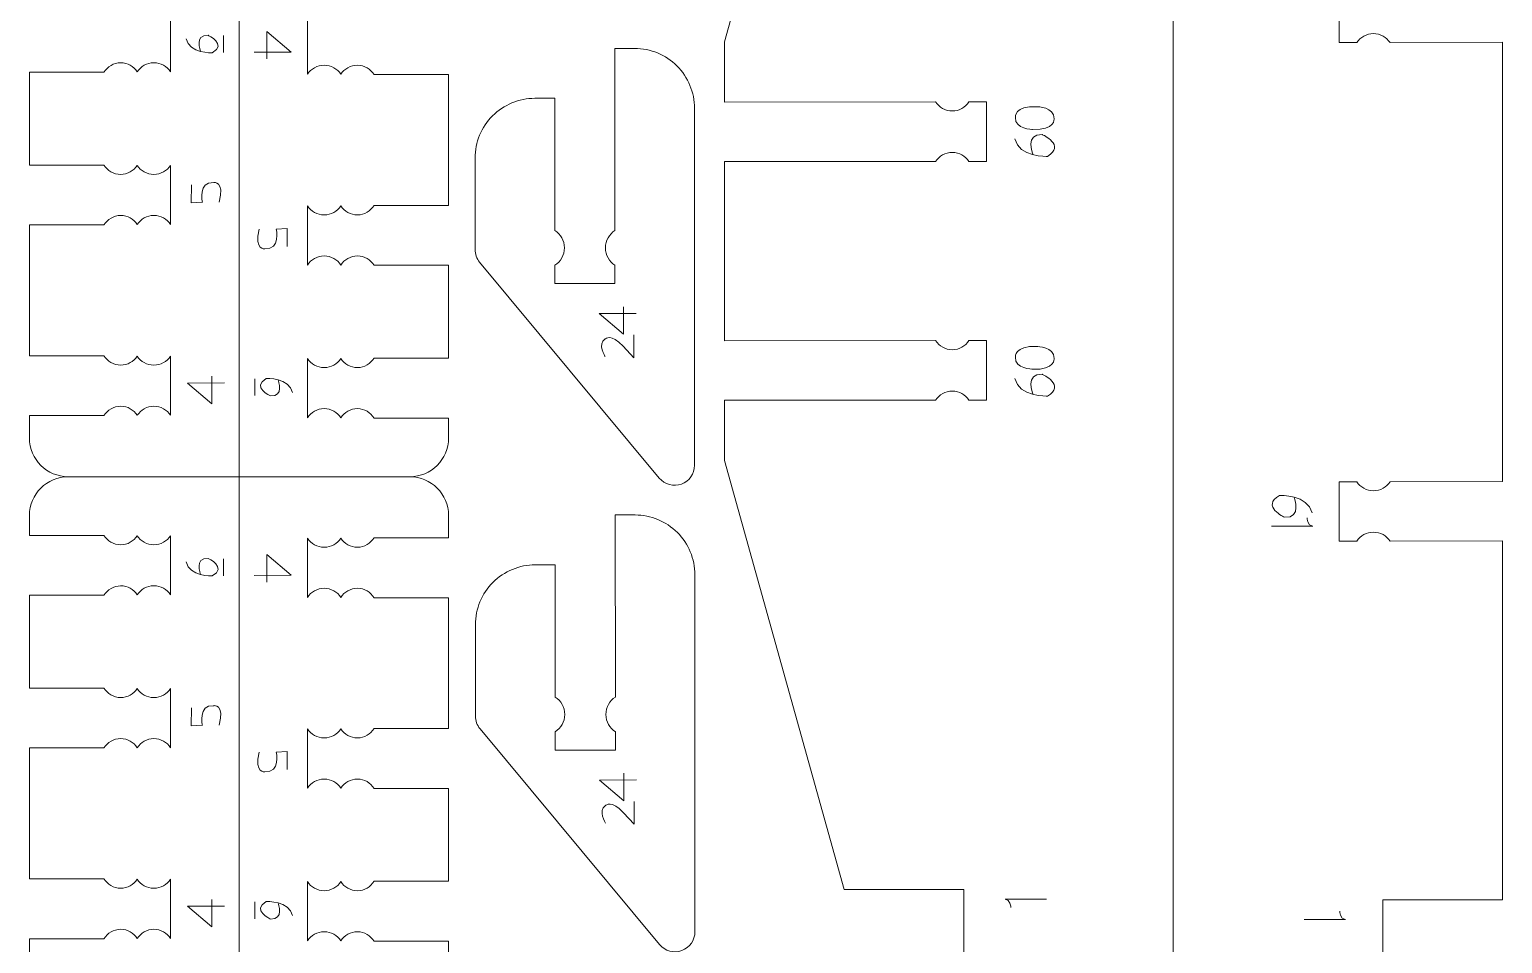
# Model space of a CAD drawing. Header units: centimetres. Extents: x -25 to 25, y -32.5 to 32.5.
# Drawn here: x -14.08 to -6.62, y -9.28 to -4.65 of the extents above; entities that cross this region are included whole.
import ezdxf

# ---------------------------------------------------------------- set-up
doc = ezdxf.new("R2010")
doc.units = ezdxf.units.CM
doc.header["$MEASUREMENT"] = 0
doc.layers.add('Capa 1', color=7, linetype='Continuous')

msp = doc.modelspace()

# ---------------------------------------------------------------- linework, layer by layer
at = {"layer": 'Capa 1', "color": 250, "lineweight": 9}
for points, knots in [([(-9.02436, -1.58977), (-9.02436, -1.58977), (-9.34867, -1.59117), (-9.34867, -1.59117), (-9.34867, -1.59117), (-9.34867, -1.59117), (-9.34867, -1.28812), (-9.34867, -1.28812), (-9.34867, -1.28812), (-9.34867, -1.28812), (-8.46907, -1.28812), (-8.46907, -1.28812), (-8.46907, -1.28812), (-8.31454, -1.28812), (-8.28802, -1.44744), (-8.28802, -1.44744), (-8.28802, -1.44744), (-8.28802, -1.44744), (-8.28802, -10.15085), (-8.28802, -10.15085), (-8.28802, -10.15085), (-8.28802, -10.15085), (-8.27926, -10.25722), (-8.43379, -10.25722), (-8.43379, -10.25722), (-8.43379, -10.25722), (-9.34867, -10.25722), (-9.34867, -10.25722), (-9.34867, -10.25722), (-9.34867, -10.25722), (-9.34867, -9.95417), (-9.34867, -9.95417), (-9.34867, -9.95417), (-9.34867, -9.95417), (-9.03007, -9.95234), (-9.03007, -9.95234)], [0, 0, 0, 0, 0.1, 0.1, 0.1, 0.1, 0.2, 0.2, 0.2, 0.2, 0.3, 0.3, 0.3, 0.3, 0.4, 0.4, 0.4, 0.4, 0.5, 0.5, 0.5, 0.5, 0.6, 0.6, 0.6, 0.6, 0.7, 0.7, 0.7, 0.7, 0.8, 0.8, 0.8, 0.8, 1, 1, 1, 1]), ([(-9.95467, -2.54071), (-9.95467, -2.54071), (-10.56065, -4.71218), (-10.56065, -4.71218), (-10.56065, -4.71218), (-10.56065, -4.71218), (-10.56065, -5.01816), (-10.56065, -5.01816), (-10.56065, -5.01816), (-10.56065, -5.01816), (-9.4912, -5.01634), (-9.4912, -5.01634)], [0, 0, 0, 0, 0.25, 0.25, 0.25, 0.25, 0.5, 0.5, 0.5, 0.5, 1, 1, 1, 1]), ([(-7.3593, -4.41475), (-7.3593, -4.41475), (-7.44772, -4.41464), (-7.44772, -4.41464), (-7.44772, -4.41464), (-7.44772, -4.41464), (-7.44772, -4.71638), (-7.44772, -4.71638), (-7.44772, -4.71638), (-7.44772, -4.71638), (-7.35929, -4.71638), (-7.35929, -4.71638)], [0, 0, 0, 0, 0.25, 0.25, 0.25, 0.25, 0.5, 0.5, 0.5, 0.5, 1, 1, 1, 1]), ([(-7.3593, -4.71638), (-7.34152, -4.68868), (-7.31044, -4.67032), (-7.27508, -4.67032), (-7.27508, -4.67032), (-7.23972, -4.67032), (-7.20864, -4.68868), (-7.19086, -4.71638)], [0, 0, 0, 0, 0.3333333, 0.3333333, 0.3333333, 0.3333333, 1, 1, 1, 1]), ([(-11.11461, -5.6675), (-11.11461, -5.6675), (-11.11597, -4.74564), (-11.11597, -4.74564), (-11.11597, -4.74564), (-11.11597, -4.74564), (-11.01498, -4.74564), (-11.01498, -4.74564), (-11.01498, -4.74564), (-10.93468, -4.74559), (-10.85763, -4.77744), (-10.8008, -4.83419), (-10.8008, -4.83419), (-10.744, -4.89094), (-10.71204, -4.96833), (-10.71199, -5.04863), (-10.71199, -5.04863), (-10.71199, -5.04863), (-10.71199, -6.85663), (-10.71199, -6.85663), (-10.71199, -6.85663), (-10.71178, -6.89909), (-10.7382, -6.93714), (-10.77806, -6.95177), (-10.77806, -6.95177), (-10.81792, -6.9664), (-10.8633, -6.95374), (-10.89064, -6.92123), (-10.89064, -6.92123), (-10.89064, -6.92123), (-11.7996, -5.82858), (-11.7996, -5.82858), (-11.7996, -5.82858), (-11.8147, -5.81043), (-11.82297, -5.78756), (-11.82297, -5.76398), (-11.82297, -5.76398), (-11.82297, -5.76398), (-11.82297, -5.30112), (-11.82297, -5.30112), (-11.82297, -5.30112), (-11.82303, -5.22082), (-11.79117, -5.1438), (-11.73442, -5.08697), (-11.73442, -5.08697), (-11.67768, -5.03014), (-11.60029, -4.99818), (-11.51998, -4.99813), (-11.51998, -4.99813), (-11.51998, -4.99813), (-11.41896, -4.99813), (-11.41896, -4.99813), (-11.41896, -4.99813), (-11.41896, -4.99813), (-11.41896, -5.6675), (-11.41896, -5.6675)], [0, 0, 0, 0, 0.0666667, 0.0666667, 0.0666667, 0.0666667, 0.1333333, 0.1333333, 0.1333333, 0.1333333, 0.2, 0.2, 0.2, 0.2, 0.2666667, 0.2666667, 0.2666667, 0.2666667, 0.3333333, 0.3333333, 0.3333333, 0.3333333, 0.4, 0.4, 0.4, 0.4, 0.4666667, 0.4666667, 0.4666667, 0.4666667, 0.5333333, 0.5333333, 0.5333333, 0.5333333, 0.6, 0.6, 0.6, 0.6, 0.6666667, 0.6666667, 0.6666667, 0.6666667, 0.7333333, 0.7333333, 0.7333333, 0.7333333, 0.8, 0.8, 0.8, 0.8, 0.8666667, 0.8666667, 0.8666667, 0.8666667, 1, 1, 1, 1]), ([(-7.19082, -6.93984), (-7.19082, -6.93984), (-6.62137, -6.93962), (-6.62137, -6.93962), (-6.62137, -6.93962), (-6.62137, -6.93962), (-6.62137, -4.71464), (-6.62137, -4.71464), (-6.62137, -4.71464), (-6.62137, -4.71464), (-7.19086, -4.71638), (-7.19086, -4.71638)], [0, 0, 0, 0, 0.25, 0.25, 0.25, 0.25, 0.5, 0.5, 0.5, 0.5, 1, 1, 1, 1]), ([(-13.53315, -5.33762), (-13.55093, -5.36532), (-13.58201, -5.38368), (-13.61737, -5.38368), (-13.61737, -5.38368), (-13.65273, -5.38368), (-13.68365, -5.36384), (-13.70143, -5.33614), (-13.70143, -5.33614), (-13.70143, -5.33614), (-14.07872, -5.33614), (-14.07872, -5.33614), (-14.07872, -5.33614), (-14.07872, -5.33614), (-14.07872, -4.86558), (-14.07872, -4.86558), (-14.07872, -4.86558), (-14.07872, -4.86558), (-13.70143, -4.86558), (-13.70143, -4.86558), (-13.70143, -4.86558), (-13.68365, -4.83788), (-13.65257, -4.81801), (-13.61721, -4.81801), (-13.61721, -4.81801), (-13.58185, -4.81801), (-13.55077, -4.83637), (-13.53299, -4.86407)], [0, 0, 0, 0, 0.125, 0.125, 0.125, 0.125, 0.25, 0.25, 0.25, 0.25, 0.375, 0.375, 0.375, 0.375, 0.5, 0.5, 0.5, 0.5, 0.625, 0.625, 0.625, 0.625, 0.75, 0.75, 0.75, 0.75, 1, 1, 1, 1]), ([(-13.53299, -4.86407), (-13.51521, -4.83637), (-13.48413, -4.81801), (-13.44877, -4.81801), (-13.44877, -4.81801), (-13.41341, -4.81801), (-13.38233, -4.83637), (-13.36455, -4.86407)], [0, 0, 0, 0, 0.3333333, 0.3333333, 0.3333333, 0.3333333, 1, 1, 1, 1]), ([(-12.50241, -4.8765), (-12.52019, -4.8488), (-12.55127, -4.83044), (-12.58663, -4.83044), (-12.58663, -4.83044), (-12.62199, -4.83044), (-12.65307, -4.8488), (-12.67085, -4.8765)], [0, 0, 0, 0, 0.3333333, 0.3333333, 0.3333333, 0.3333333, 1, 1, 1, 1]), ([(-12.50241, -4.8765), (-12.48463, -4.8488), (-12.45355, -4.83044), (-12.41819, -4.83044), (-12.41819, -4.83044), (-12.38283, -4.83044), (-12.35191, -4.85028), (-12.33413, -4.87798), (-12.33413, -4.87798), (-12.33413, -4.87798), (-11.95684, -4.87798), (-11.95684, -4.87798), (-11.95684, -4.87798), (-11.95684, -4.87798), (-11.95684, -5.54091), (-11.95684, -5.54091), (-11.95684, -5.54091), (-11.95684, -5.54091), (-12.33413, -5.54091), (-12.33413, -5.54091), (-12.33413, -5.54091), (-12.35191, -5.56861), (-12.38299, -5.58848), (-12.41835, -5.58848), (-12.41835, -5.58848), (-12.45371, -5.58848), (-12.48479, -5.57012), (-12.50257, -5.54242)], [0, 0, 0, 0, 0.125, 0.125, 0.125, 0.125, 0.25, 0.25, 0.25, 0.25, 0.375, 0.375, 0.375, 0.375, 0.5, 0.5, 0.5, 0.5, 0.625, 0.625, 0.625, 0.625, 0.75, 0.75, 0.75, 0.75, 1, 1, 1, 1]), ([(-9.32276, -5.01634), (-9.34054, -5.04404), (-9.37162, -5.0624), (-9.40698, -5.0624), (-9.40698, -5.0624), (-9.44234, -5.0624), (-9.47342, -5.04404), (-9.4912, -5.01634)], [0, 0, 0, 0, 0.3333333, 0.3333333, 0.3333333, 0.3333333, 1, 1, 1, 1]), ([(-9.32276, -5.31794), (-9.32276, -5.31794), (-9.23434, -5.31805), (-9.23434, -5.31805), (-9.23434, -5.31805), (-9.23434, -5.31805), (-9.23434, -5.01634), (-9.23434, -5.01634), (-9.23434, -5.01634), (-9.23434, -5.01634), (-9.32277, -5.01634), (-9.32277, -5.01634)], [0, 0, 0, 0, 0.25, 0.25, 0.25, 0.25, 0.5, 0.5, 0.5, 0.5, 1, 1, 1, 1]), ([(-9.32276, -5.31794), (-9.34054, -5.29024), (-9.37162, -5.27188), (-9.40698, -5.27188), (-9.40698, -5.27188), (-9.44234, -5.27188), (-9.47342, -5.29024), (-9.4912, -5.31794)], [0, 0, 0, 0, 0.3333333, 0.3333333, 0.3333333, 0.3333333, 1, 1, 1, 1]), ([(-13.53315, -5.33762), (-13.51537, -5.36532), (-13.48429, -5.38368), (-13.44893, -5.38368), (-13.44893, -5.38368), (-13.41357, -5.38368), (-13.38249, -5.36532), (-13.36471, -5.33762)], [0, 0, 0, 0, 0.3333333, 0.3333333, 0.3333333, 0.3333333, 1, 1, 1, 1]), ([(-9.4912, -5.31794), (-9.4912, -5.31794), (-10.56065, -5.31816), (-10.56065, -5.31816), (-10.56065, -5.31816), (-10.56065, -5.31816), (-10.56065, -6.22715), (-10.56065, -6.22715), (-10.56065, -6.22715), (-10.56065, -6.22715), (-9.49116, -6.22541), (-9.49116, -6.22541)], [0, 0, 0, 0, 0.25, 0.25, 0.25, 0.25, 0.5, 0.5, 0.5, 0.5, 1, 1, 1, 1]), ([(-13.53315, -6.30355), (-13.55093, -6.33125), (-13.58201, -6.34961), (-13.61737, -6.34961), (-13.61737, -6.34961), (-13.65273, -6.34961), (-13.68365, -6.32977), (-13.70143, -6.30207), (-13.70143, -6.30207), (-13.70143, -6.30207), (-14.07872, -6.30207), (-14.07872, -6.30207), (-14.07872, -6.30207), (-14.07872, -6.30207), (-14.07872, -5.63914), (-14.07872, -5.63914), (-14.07872, -5.63914), (-14.07872, -5.63914), (-13.70143, -5.63914), (-13.70143, -5.63914), (-13.70143, -5.63914), (-13.68365, -5.61144), (-13.65257, -5.59157), (-13.61721, -5.59157), (-13.61721, -5.59157), (-13.58185, -5.59157), (-13.55077, -5.60993), (-13.53299, -5.63763)], [0, 0, 0, 0, 0.125, 0.125, 0.125, 0.125, 0.25, 0.25, 0.25, 0.25, 0.375, 0.375, 0.375, 0.375, 0.5, 0.5, 0.5, 0.5, 0.625, 0.625, 0.625, 0.625, 0.75, 0.75, 0.75, 0.75, 1, 1, 1, 1]), ([(-13.53299, -5.63763), (-13.51521, -5.60993), (-13.48413, -5.59157), (-13.44877, -5.59157), (-13.44877, -5.59157), (-13.41341, -5.59157), (-13.38233, -5.60993), (-13.36455, -5.63763)], [0, 0, 0, 0, 0.3333333, 0.3333333, 0.3333333, 0.3333333, 1, 1, 1, 1]), ([(-12.50257, -5.54242), (-12.52035, -5.57012), (-12.55143, -5.58848), (-12.58679, -5.58848), (-12.58679, -5.58848), (-12.62215, -5.58848), (-12.65323, -5.57012), (-12.67101, -5.54242)], [0, 0, 0, 0, 0.3333333, 0.3333333, 0.3333333, 0.3333333, 1, 1, 1, 1]), ([(-11.41896, -5.84376), (-11.38997, -5.82515), (-11.37076, -5.79263), (-11.37076, -5.75563), (-11.37076, -5.75563), (-11.37076, -5.71863), (-11.38997, -5.68611), (-11.41896, -5.66751)], [0, 0, 0, 0, 0.3333333, 0.3333333, 0.3333333, 0.3333333, 1, 1, 1, 1]), ([(-11.1146, -5.84376), (-11.14359, -5.82515), (-11.1628, -5.79263), (-11.1628, -5.75563), (-11.1628, -5.75563), (-11.1628, -5.71863), (-11.14359, -5.68611), (-11.1146, -5.66751)], [0, 0, 0, 0, 0.3333333, 0.3333333, 0.3333333, 0.3333333, 1, 1, 1, 1]), ([(-12.50241, -5.84243), (-12.52019, -5.81473), (-12.55127, -5.79637), (-12.58663, -5.79637), (-12.58663, -5.79637), (-12.62199, -5.79637), (-12.65307, -5.81473), (-12.67085, -5.84243)], [0, 0, 0, 0, 0.3333333, 0.3333333, 0.3333333, 0.3333333, 1, 1, 1, 1]), ([(-12.50241, -5.84243), (-12.48463, -5.81473), (-12.45355, -5.79637), (-12.41819, -5.79637), (-12.41819, -5.79637), (-12.38283, -5.79637), (-12.35191, -5.81621), (-12.33413, -5.84391), (-12.33413, -5.84391), (-12.33413, -5.84391), (-11.95684, -5.84391), (-11.95684, -5.84391), (-11.95684, -5.84391), (-11.95684, -5.84391), (-11.95684, -6.31447), (-11.95684, -6.31447), (-11.95684, -6.31447), (-11.95684, -6.31447), (-12.33413, -6.31447), (-12.33413, -6.31447), (-12.33413, -6.31447), (-12.35191, -6.34217), (-12.38299, -6.36204), (-12.41835, -6.36204), (-12.41835, -6.36204), (-12.45371, -6.36204), (-12.48479, -6.34368), (-12.50257, -6.31598)], [0, 0, 0, 0, 0.125, 0.125, 0.125, 0.125, 0.25, 0.25, 0.25, 0.25, 0.375, 0.375, 0.375, 0.375, 0.5, 0.5, 0.5, 0.5, 0.625, 0.625, 0.625, 0.625, 0.75, 0.75, 0.75, 0.75, 1, 1, 1, 1]), ([(-11.1146, -5.84377), (-11.1146, -5.84377), (-11.11449, -5.93629), (-11.11449, -5.93629), (-11.11449, -5.93629), (-11.11449, -5.93629), (-11.41896, -5.93629), (-11.41896, -5.93629), (-11.41896, -5.93629), (-11.41896, -5.93629), (-11.41896, -5.84375), (-11.41896, -5.84375)], [0, 0, 0, 0, 0.25, 0.25, 0.25, 0.25, 0.5, 0.5, 0.5, 0.5, 1, 1, 1, 1]), ([(-9.32272, -6.22541), (-9.3405, -6.25311), (-9.37158, -6.27147), (-9.40694, -6.27147), (-9.40694, -6.27147), (-9.4423, -6.27147), (-9.47338, -6.25311), (-9.49116, -6.22541)], [0, 0, 0, 0, 0.3333333, 0.3333333, 0.3333333, 0.3333333, 1, 1, 1, 1]), ([(-9.32272, -6.52704), (-9.32272, -6.52704), (-9.2343, -6.52715), (-9.2343, -6.52715), (-9.2343, -6.52715), (-9.2343, -6.52715), (-9.2343, -6.22541), (-9.2343, -6.22541), (-9.2343, -6.22541), (-9.2343, -6.22541), (-9.32273, -6.22541), (-9.32273, -6.22541)], [0, 0, 0, 0, 0.25, 0.25, 0.25, 0.25, 0.5, 0.5, 0.5, 0.5, 1, 1, 1, 1]), ([(-13.53315, -6.30355), (-13.51537, -6.33125), (-13.48429, -6.34961), (-13.44893, -6.34961), (-13.44893, -6.34961), (-13.41357, -6.34961), (-13.38249, -6.33125), (-13.36471, -6.30355)], [0, 0, 0, 0, 0.3333333, 0.3333333, 0.3333333, 0.3333333, 1, 1, 1, 1]), ([(-12.50257, -6.31598), (-12.52035, -6.34368), (-12.55143, -6.36204), (-12.58679, -6.36204), (-12.58679, -6.36204), (-12.62215, -6.36204), (-12.65323, -6.34368), (-12.67101, -6.31598)], [0, 0, 0, 0, 0.3333333, 0.3333333, 0.3333333, 0.3333333, 1, 1, 1, 1]), ([(-9.32272, -6.52704), (-9.3405, -6.49934), (-9.37158, -6.48098), (-9.40694, -6.48098), (-9.40694, -6.48098), (-9.4423, -6.48098), (-9.47338, -6.49934), (-9.49116, -6.52704)], [0, 0, 0, 0, 0.3333333, 0.3333333, 0.3333333, 0.3333333, 1, 1, 1, 1]), ([(-13.88272, -6.91458), (-13.99052, -6.91458), (-14.07872, -6.82638), (-14.07872, -6.71858), (-14.07872, -6.71858), (-14.07872, -6.71858), (-14.07872, -6.60507), (-14.07872, -6.60507), (-14.07872, -6.60507), (-14.07872, -6.60507), (-13.70143, -6.60507), (-13.70143, -6.60507), (-13.70143, -6.60507), (-13.68365, -6.57737), (-13.65257, -6.5575), (-13.61721, -6.5575), (-13.61721, -6.5575), (-13.58185, -6.5575), (-13.55077, -6.57586), (-13.53299, -6.60356)], [0, 0, 0, 0, 0.1666667, 0.1666667, 0.1666667, 0.1666667, 0.3333333, 0.3333333, 0.3333333, 0.3333333, 0.5, 0.5, 0.5, 0.5, 0.6666667, 0.6666667, 0.6666667, 0.6666667, 1, 1, 1, 1]), ([(-13.53299, -6.60356), (-13.51521, -6.57586), (-13.48413, -6.5575), (-13.44877, -6.5575), (-13.44877, -6.5575), (-13.41341, -6.5575), (-13.38233, -6.57586), (-13.36455, -6.60356)], [0, 0, 0, 0, 0.3333333, 0.3333333, 0.3333333, 0.3333333, 1, 1, 1, 1]), ([(-9.49116, -6.52704), (-9.49116, -6.52704), (-10.56065, -6.52715), (-10.56065, -6.52715), (-10.56065, -6.52715), (-10.56065, -6.52715), (-10.56065, -6.83315), (-10.56065, -6.83315), (-10.56065, -6.83315), (-10.56065, -6.83315), (-9.95467, -9.00459), (-9.95467, -9.00459)], [0, 0, 0, 0, 0.25, 0.25, 0.25, 0.25, 0.5, 0.5, 0.5, 0.5, 1, 1, 1, 1]), ([(-12.50241, -6.61599), (-12.52019, -6.58829), (-12.55127, -6.56993), (-12.58663, -6.56993), (-12.58663, -6.56993), (-12.62199, -6.56993), (-12.65307, -6.58829), (-12.67085, -6.61599)], [0, 0, 0, 0, 0.3333333, 0.3333333, 0.3333333, 0.3333333, 1, 1, 1, 1]), ([(-12.15284, -6.91458), (-12.04504, -6.91458), (-11.95684, -6.82638), (-11.95684, -6.71858), (-11.95684, -6.71858), (-11.95684, -6.71858), (-11.95684, -6.61747), (-11.95684, -6.61747), (-11.95684, -6.61747), (-11.95684, -6.61747), (-12.33413, -6.61747), (-12.33413, -6.61747), (-12.33413, -6.61747), (-12.35191, -6.58977), (-12.38283, -6.56993), (-12.41819, -6.56993), (-12.41819, -6.56993), (-12.45355, -6.56993), (-12.48463, -6.58829), (-12.50241, -6.61599)], [0, 0, 0, 0, 0.1666667, 0.1666667, 0.1666667, 0.1666667, 0.3333333, 0.3333333, 0.3333333, 0.3333333, 0.5, 0.5, 0.5, 0.5, 0.6666667, 0.6666667, 0.6666667, 0.6666667, 1, 1, 1, 1]), ([(-13.88272, -6.9146), (-13.99052, -6.9146), (-14.07872, -7.0028), (-14.07872, -7.1106), (-14.07872, -7.1106), (-14.07872, -7.1106), (-14.07872, -7.21171), (-14.07872, -7.21171), (-14.07872, -7.21171), (-14.07872, -7.21171), (-13.70143, -7.21171), (-13.70143, -7.21171), (-13.70143, -7.21171), (-13.68365, -7.23941), (-13.65273, -7.25925), (-13.61737, -7.25925), (-13.61737, -7.25925), (-13.58201, -7.25925), (-13.55093, -7.24089), (-13.53315, -7.21319)], [0, 0, 0, 0, 0.1666667, 0.1666667, 0.1666667, 0.1666667, 0.3333333, 0.3333333, 0.3333333, 0.3333333, 0.5, 0.5, 0.5, 0.5, 0.6666667, 0.6666667, 0.6666667, 0.6666667, 1, 1, 1, 1]), ([(-12.15284, -6.9146), (-12.04504, -6.9146), (-11.95684, -7.0028), (-11.95684, -7.1106), (-11.95684, -7.1106), (-11.95684, -7.1106), (-11.95684, -7.22411), (-11.95684, -7.22411), (-11.95684, -7.22411), (-11.95684, -7.22411), (-12.33413, -7.22411), (-12.33413, -7.22411), (-12.33413, -7.22411), (-12.35191, -7.25181), (-12.38299, -7.27168), (-12.41835, -7.27168), (-12.41835, -7.27168), (-12.45371, -7.27168), (-12.48479, -7.25332), (-12.50257, -7.22562)], [0, 0, 0, 0, 0.1666667, 0.1666667, 0.1666667, 0.1666667, 0.3333333, 0.3333333, 0.3333333, 0.3333333, 0.5, 0.5, 0.5, 0.5, 0.6666667, 0.6666667, 0.6666667, 0.6666667, 1, 1, 1, 1]), ([(-7.35926, -6.93984), (-7.35926, -6.93984), (-7.44768, -6.93973), (-7.44768, -6.93973), (-7.44768, -6.93973), (-7.44768, -6.93973), (-7.44768, -7.24144), (-7.44768, -7.24144), (-7.44768, -7.24144), (-7.44768, -7.24144), (-7.35925, -7.24144), (-7.35925, -7.24144)], [0, 0, 0, 0, 0.25, 0.25, 0.25, 0.25, 0.5, 0.5, 0.5, 0.5, 1, 1, 1, 1]), ([(-7.35926, -6.93984), (-7.34148, -6.96754), (-7.3104, -6.9859), (-7.27504, -6.9859), (-7.27504, -6.9859), (-7.23968, -6.9859), (-7.2086, -6.96754), (-7.19082, -6.93984)], [0, 0, 0, 0, 0.3333333, 0.3333333, 0.3333333, 0.3333333, 1, 1, 1, 1]), ([(-11.11264, -8.03017), (-11.11264, -8.03017), (-11.114, -7.10831), (-11.114, -7.10831), (-11.114, -7.10831), (-11.114, -7.10831), (-11.01301, -7.10831), (-11.01301, -7.10831), (-11.01301, -7.10831), (-10.93271, -7.10826), (-10.85566, -7.14011), (-10.79883, -7.19686), (-10.79883, -7.19686), (-10.74203, -7.25361), (-10.71007, -7.331), (-10.71002, -7.4113), (-10.71002, -7.4113), (-10.71002, -7.4113), (-10.71002, -9.2193), (-10.71002, -9.2193), (-10.71002, -9.2193), (-10.70981, -9.26176), (-10.73623, -9.29981), (-10.77609, -9.31444), (-10.77609, -9.31444), (-10.81595, -9.32907), (-10.86133, -9.31641), (-10.88867, -9.2839), (-10.88867, -9.2839), (-10.88867, -9.2839), (-11.79763, -8.19125), (-11.79763, -8.19125), (-11.79763, -8.19125), (-11.81273, -8.1731), (-11.821, -8.15023), (-11.821, -8.12665), (-11.821, -8.12665), (-11.821, -8.12665), (-11.821, -7.66379), (-11.821, -7.66379), (-11.821, -7.66379), (-11.82106, -7.58349), (-11.7892, -7.50647), (-11.73245, -7.44964), (-11.73245, -7.44964), (-11.67571, -7.39281), (-11.59832, -7.36085), (-11.51801, -7.3608), (-11.51801, -7.3608), (-11.51801, -7.3608), (-11.41699, -7.3608), (-11.41699, -7.3608), (-11.41699, -7.3608), (-11.41699, -7.3608), (-11.41699, -8.03017), (-11.41699, -8.03017)], [0, 0, 0, 0, 0.0666667, 0.0666667, 0.0666667, 0.0666667, 0.1333333, 0.1333333, 0.1333333, 0.1333333, 0.2, 0.2, 0.2, 0.2, 0.2666667, 0.2666667, 0.2666667, 0.2666667, 0.3333333, 0.3333333, 0.3333333, 0.3333333, 0.4, 0.4, 0.4, 0.4, 0.4666667, 0.4666667, 0.4666667, 0.4666667, 0.5333333, 0.5333333, 0.5333333, 0.5333333, 0.6, 0.6, 0.6, 0.6, 0.6666667, 0.6666667, 0.6666667, 0.6666667, 0.7333333, 0.7333333, 0.7333333, 0.7333333, 0.8, 0.8, 0.8, 0.8, 0.8666667, 0.8666667, 0.8666667, 0.8666667, 1, 1, 1, 1]), ([(-13.53315, -7.21319), (-13.51537, -7.24089), (-13.48429, -7.25925), (-13.44893, -7.25925), (-13.44893, -7.25925), (-13.41357, -7.25925), (-13.38249, -7.24089), (-13.36471, -7.21319)], [0, 0, 0, 0, 0.3333333, 0.3333333, 0.3333333, 0.3333333, 1, 1, 1, 1]), ([(-12.50257, -7.22562), (-12.52035, -7.25332), (-12.55143, -7.27168), (-12.58679, -7.27168), (-12.58679, -7.27168), (-12.62215, -7.27168), (-12.65323, -7.25332), (-12.67101, -7.22562)], [0, 0, 0, 0, 0.3333333, 0.3333333, 0.3333333, 0.3333333, 1, 1, 1, 1]), ([(-7.35926, -7.24144), (-7.34148, -7.21374), (-7.3104, -7.19538), (-7.27504, -7.19538), (-7.27504, -7.19538), (-7.23968, -7.19538), (-7.2086, -7.21374), (-7.19082, -7.24144)], [0, 0, 0, 0, 0.3333333, 0.3333333, 0.3333333, 0.3333333, 1, 1, 1, 1]), ([(-6.62137, -9.05758), (-6.62137, -9.05758), (-6.62137, -7.23962), (-6.62137, -7.23962), (-6.62137, -7.23962), (-6.62137, -7.23962), (-7.19082, -7.24144), (-7.19082, -7.24144)], [0, 0, 0, 0, 0.3333333, 0.3333333, 0.3333333, 0.3333333, 1, 1, 1, 1]), ([(-13.53315, -7.98675), (-13.55093, -8.01445), (-13.58201, -8.03281), (-13.61737, -8.03281), (-13.61737, -8.03281), (-13.65273, -8.03281), (-13.68365, -8.01297), (-13.70143, -7.98527), (-13.70143, -7.98527), (-13.70143, -7.98527), (-14.07872, -7.98527), (-14.07872, -7.98527), (-14.07872, -7.98527), (-14.07872, -7.98527), (-14.07872, -7.51471), (-14.07872, -7.51471), (-14.07872, -7.51471), (-14.07872, -7.51471), (-13.70143, -7.51471), (-13.70143, -7.51471), (-13.70143, -7.51471), (-13.68365, -7.48701), (-13.65257, -7.46714), (-13.61721, -7.46714), (-13.61721, -7.46714), (-13.58185, -7.46714), (-13.55077, -7.4855), (-13.53299, -7.5132)], [0, 0, 0, 0, 0.125, 0.125, 0.125, 0.125, 0.25, 0.25, 0.25, 0.25, 0.375, 0.375, 0.375, 0.375, 0.5, 0.5, 0.5, 0.5, 0.625, 0.625, 0.625, 0.625, 0.75, 0.75, 0.75, 0.75, 1, 1, 1, 1]), ([(-13.53299, -7.5132), (-13.51521, -7.4855), (-13.48413, -7.46714), (-13.44877, -7.46714), (-13.44877, -7.46714), (-13.41341, -7.46714), (-13.38233, -7.4855), (-13.36455, -7.5132)], [0, 0, 0, 0, 0.3333333, 0.3333333, 0.3333333, 0.3333333, 1, 1, 1, 1]), ([(-12.50241, -7.52563), (-12.52019, -7.49793), (-12.55127, -7.47957), (-12.58663, -7.47957), (-12.58663, -7.47957), (-12.62199, -7.47957), (-12.65307, -7.49793), (-12.67085, -7.52563)], [0, 0, 0, 0, 0.3333333, 0.3333333, 0.3333333, 0.3333333, 1, 1, 1, 1]), ([(-12.50241, -7.52563), (-12.48463, -7.49793), (-12.45355, -7.47957), (-12.41819, -7.47957), (-12.41819, -7.47957), (-12.38283, -7.47957), (-12.35191, -7.49941), (-12.33413, -7.52711), (-12.33413, -7.52711), (-12.33413, -7.52711), (-11.95684, -7.52711), (-11.95684, -7.52711), (-11.95684, -7.52711), (-11.95684, -7.52711), (-11.95684, -8.19004), (-11.95684, -8.19004), (-11.95684, -8.19004), (-11.95684, -8.19004), (-12.33413, -8.19004), (-12.33413, -8.19004), (-12.33413, -8.19004), (-12.35191, -8.21774), (-12.38299, -8.23761), (-12.41835, -8.23761), (-12.41835, -8.23761), (-12.45371, -8.23761), (-12.48479, -8.21925), (-12.50257, -8.19155)], [0, 0, 0, 0, 0.125, 0.125, 0.125, 0.125, 0.25, 0.25, 0.25, 0.25, 0.375, 0.375, 0.375, 0.375, 0.5, 0.5, 0.5, 0.5, 0.625, 0.625, 0.625, 0.625, 0.75, 0.75, 0.75, 0.75, 1, 1, 1, 1]), ([(-13.53315, -7.98675), (-13.51537, -8.01445), (-13.48429, -8.03281), (-13.44893, -8.03281), (-13.44893, -8.03281), (-13.41357, -8.03281), (-13.38249, -8.01445), (-13.36471, -7.98675)], [0, 0, 0, 0, 0.3333333, 0.3333333, 0.3333333, 0.3333333, 1, 1, 1, 1]), ([(-11.41699, -8.20643), (-11.388, -8.18782), (-11.36879, -8.1553), (-11.36879, -8.1183), (-11.36879, -8.1183), (-11.36879, -8.0813), (-11.388, -8.04878), (-11.41699, -8.03018)], [0, 0, 0, 0, 0.3333333, 0.3333333, 0.3333333, 0.3333333, 1, 1, 1, 1]), ([(-11.11263, -8.20643), (-11.14162, -8.18782), (-11.16083, -8.1553), (-11.16083, -8.1183), (-11.16083, -8.1183), (-11.16083, -8.0813), (-11.14162, -8.04878), (-11.11263, -8.03018)], [0, 0, 0, 0, 0.3333333, 0.3333333, 0.3333333, 0.3333333, 1, 1, 1, 1]), ([(-12.50257, -8.19155), (-12.52035, -8.21925), (-12.55143, -8.23761), (-12.58679, -8.23761), (-12.58679, -8.23761), (-12.62215, -8.23761), (-12.65323, -8.21925), (-12.67101, -8.19155)], [0, 0, 0, 0, 0.3333333, 0.3333333, 0.3333333, 0.3333333, 1, 1, 1, 1]), ([(-13.53315, -8.95268), (-13.55093, -8.98038), (-13.58201, -8.99874), (-13.61737, -8.99874), (-13.61737, -8.99874), (-13.65273, -8.99874), (-13.68365, -8.9789), (-13.70143, -8.9512), (-13.70143, -8.9512), (-13.70143, -8.9512), (-14.07872, -8.9512), (-14.07872, -8.9512), (-14.07872, -8.9512), (-14.07872, -8.9512), (-14.07872, -8.28827), (-14.07872, -8.28827), (-14.07872, -8.28827), (-14.07872, -8.28827), (-13.70143, -8.28827), (-13.70143, -8.28827), (-13.70143, -8.28827), (-13.68365, -8.26057), (-13.65257, -8.2407), (-13.61721, -8.2407), (-13.61721, -8.2407), (-13.58185, -8.2407), (-13.55077, -8.25906), (-13.53299, -8.28676)], [0, 0, 0, 0, 0.125, 0.125, 0.125, 0.125, 0.25, 0.25, 0.25, 0.25, 0.375, 0.375, 0.375, 0.375, 0.5, 0.5, 0.5, 0.5, 0.625, 0.625, 0.625, 0.625, 0.75, 0.75, 0.75, 0.75, 1, 1, 1, 1]), ([(-13.53299, -8.28676), (-13.51521, -8.25906), (-13.48413, -8.2407), (-13.44877, -8.2407), (-13.44877, -8.2407), (-13.41341, -8.2407), (-13.38233, -8.25906), (-13.36455, -8.28676)], [0, 0, 0, 0, 0.3333333, 0.3333333, 0.3333333, 0.3333333, 1, 1, 1, 1]), ([(-11.11263, -8.20644), (-11.11263, -8.20644), (-11.11252, -8.29896), (-11.11252, -8.29896), (-11.11252, -8.29896), (-11.11252, -8.29896), (-11.41699, -8.29896), (-11.41699, -8.29896), (-11.41699, -8.29896), (-11.41699, -8.29896), (-11.41699, -8.20642), (-11.41699, -8.20642)], [0, 0, 0, 0, 0.25, 0.25, 0.25, 0.25, 0.5, 0.5, 0.5, 0.5, 1, 1, 1, 1]), ([(-12.50241, -8.49156), (-12.52019, -8.46386), (-12.55127, -8.4455), (-12.58663, -8.4455), (-12.58663, -8.4455), (-12.62199, -8.4455), (-12.65307, -8.46386), (-12.67085, -8.49156)], [0, 0, 0, 0, 0.3333333, 0.3333333, 0.3333333, 0.3333333, 1, 1, 1, 1]), ([(-12.50241, -8.49156), (-12.48463, -8.46386), (-12.45355, -8.4455), (-12.41819, -8.4455), (-12.41819, -8.4455), (-12.38283, -8.4455), (-12.35191, -8.46534), (-12.33413, -8.49304), (-12.33413, -8.49304), (-12.33413, -8.49304), (-11.95684, -8.49304), (-11.95684, -8.49304), (-11.95684, -8.49304), (-11.95684, -8.49304), (-11.95684, -8.9636), (-11.95684, -8.9636), (-11.95684, -8.9636), (-11.95684, -8.9636), (-12.33413, -8.9636), (-12.33413, -8.9636), (-12.33413, -8.9636), (-12.35191, -8.9913), (-12.38299, -9.01117), (-12.41835, -9.01117), (-12.41835, -9.01117), (-12.45371, -9.01117), (-12.48479, -8.99281), (-12.50257, -8.96511)], [0, 0, 0, 0, 0.125, 0.125, 0.125, 0.125, 0.25, 0.25, 0.25, 0.25, 0.375, 0.375, 0.375, 0.375, 0.5, 0.5, 0.5, 0.5, 0.625, 0.625, 0.625, 0.625, 0.75, 0.75, 0.75, 0.75, 1, 1, 1, 1]), ([(-13.53315, -8.95268), (-13.51537, -8.98038), (-13.48429, -8.99874), (-13.44893, -8.99874), (-13.44893, -8.99874), (-13.41357, -8.99874), (-13.38249, -8.98038), (-13.36471, -8.95268)], [0, 0, 0, 0, 0.3333333, 0.3333333, 0.3333333, 0.3333333, 1, 1, 1, 1]), ([(-12.50257, -8.96511), (-12.52035, -8.99281), (-12.55143, -9.01117), (-12.58679, -9.01117), (-12.58679, -9.01117), (-12.62215, -9.01117), (-12.65323, -8.99281), (-12.67101, -8.96511)], [0, 0, 0, 0, 0.3333333, 0.3333333, 0.3333333, 0.3333333, 1, 1, 1, 1]), ([(-9.95467, -9.00459), (-9.95467, -9.00459), (-9.34867, -9.0046), (-9.34867, -9.0046), (-9.34867, -9.0046), (-9.34867, -9.0046), (-9.34867, -9.65111), (-9.34867, -9.65111), (-9.34867, -9.65111), (-9.34867, -9.65111), (-9.02436, -9.65245), (-9.02436, -9.65245)], [0, 0, 0, 0, 0.25, 0.25, 0.25, 0.25, 0.5, 0.5, 0.5, 0.5, 1, 1, 1, 1]), ([(-6.62137, -9.05758), (-6.62137, -9.05758), (-7.22737, -9.05757), (-7.22737, -9.05757), (-7.22737, -9.05757), (-7.22737, -9.05757), (-7.22737, -9.70406), (-7.22737, -9.70406), (-7.22737, -9.70406), (-7.22737, -9.70406), (-7.54597, -9.70718), (-7.54597, -9.70718)], [0, 0, 0, 0, 0.25, 0.25, 0.25, 0.25, 0.5, 0.5, 0.5, 0.5, 1, 1, 1, 1]), ([(-13.88272, -9.56371), (-13.99052, -9.56371), (-14.07872, -9.47551), (-14.07872, -9.36771), (-14.07872, -9.36771), (-14.07872, -9.36771), (-14.07872, -9.2542), (-14.07872, -9.2542), (-14.07872, -9.2542), (-14.07872, -9.2542), (-13.70143, -9.2542), (-13.70143, -9.2542), (-13.70143, -9.2542), (-13.68365, -9.2265), (-13.65257, -9.20663), (-13.61721, -9.20663), (-13.61721, -9.20663), (-13.58185, -9.20663), (-13.55077, -9.22499), (-13.53299, -9.25269)], [0, 0, 0, 0, 0.1666667, 0.1666667, 0.1666667, 0.1666667, 0.3333333, 0.3333333, 0.3333333, 0.3333333, 0.5, 0.5, 0.5, 0.5, 0.6666667, 0.6666667, 0.6666667, 0.6666667, 1, 1, 1, 1]), ([(-13.53299, -9.25269), (-13.51521, -9.22499), (-13.48413, -9.20663), (-13.44877, -9.20663), (-13.44877, -9.20663), (-13.41341, -9.20663), (-13.38233, -9.22499), (-13.36455, -9.25269)], [0, 0, 0, 0, 0.3333333, 0.3333333, 0.3333333, 0.3333333, 1, 1, 1, 1]), ([(-12.50241, -9.26512), (-12.52019, -9.23742), (-12.55127, -9.21906), (-12.58663, -9.21906), (-12.58663, -9.21906), (-12.62199, -9.21906), (-12.65307, -9.23742), (-12.67085, -9.26512)], [0, 0, 0, 0, 0.3333333, 0.3333333, 0.3333333, 0.3333333, 1, 1, 1, 1]), ([(-12.15284, -9.56371), (-12.04504, -9.56371), (-11.95684, -9.47551), (-11.95684, -9.36771), (-11.95684, -9.36771), (-11.95684, -9.36771), (-11.95684, -9.2666), (-11.95684, -9.2666), (-11.95684, -9.2666), (-11.95684, -9.2666), (-12.33413, -9.2666), (-12.33413, -9.2666), (-12.33413, -9.2666), (-12.35191, -9.2389), (-12.38283, -9.21906), (-12.41819, -9.21906), (-12.41819, -9.21906), (-12.45355, -9.21906), (-12.48463, -9.23742), (-12.50241, -9.26512)], [0, 0, 0, 0, 0.1666667, 0.1666667, 0.1666667, 0.1666667, 0.3333333, 0.3333333, 0.3333333, 0.3333333, 0.5, 0.5, 0.5, 0.5, 0.6666667, 0.6666667, 0.6666667, 0.6666667, 1, 1, 1, 1])]:
    msp.add_open_spline(points, degree=3, knots=knots, dxfattribs=at)
for points in [[(-13.01778, -6.91458), (-13.01778, -6.91458), (-13.01778, -4.26547), (-13.01778, -4.26547)], [(-13.36455, -4.86407), (-13.36455, -4.86407), (-13.36471, -4.56406), (-13.36471, -4.56406)], [(-12.67101, -4.57649), (-12.67101, -4.57649), (-12.67085, -4.8765), (-12.67085, -4.8765)], [(-13.36455, -5.63763), (-13.36455, -5.63763), (-13.36471, -5.33762), (-13.36471, -5.33762)], [(-12.67101, -5.54242), (-12.67101, -5.54242), (-12.67085, -5.84243), (-12.67085, -5.84243)], [(-13.36455, -6.60356), (-13.36455, -6.60356), (-13.36471, -6.30355), (-13.36471, -6.30355)], [(-12.67101, -6.31598), (-12.67101, -6.31598), (-12.67085, -6.61599), (-12.67085, -6.61599)], [(-12.15284, -6.9146), (-12.15284, -6.9146), (-13.88272, -6.9146), (-13.88272, -6.9146)], [(-13.01778, -9.56371), (-13.01778, -9.56371), (-13.01778, -6.9146), (-13.01778, -6.9146)], [(-13.36455, -7.5132), (-13.36455, -7.5132), (-13.36471, -7.21319), (-13.36471, -7.21319)], [(-12.67101, -7.22562), (-12.67101, -7.22562), (-12.67085, -7.52563), (-12.67085, -7.52563)], [(-13.36455, -8.28676), (-13.36455, -8.28676), (-13.36471, -7.98675), (-13.36471, -7.98675)], [(-12.67101, -8.19155), (-12.67101, -8.19155), (-12.67085, -8.49156), (-12.67085, -8.49156)], [(-13.36455, -9.25269), (-13.36455, -9.25269), (-13.36471, -8.95268), (-13.36471, -8.95268)], [(-12.67101, -8.96511), (-12.67101, -8.96511), (-12.67085, -9.26512), (-12.67085, -9.26512)]]:
    msp.add_open_spline(points, degree=3, dxfattribs=at)
at = {"layer": 'Capa 1', "color": 22, "lineweight": 5}
for points, knots in [([(-13.21294, -4.75873), (-13.21294, -4.75873), (-13.24556, -4.67517), (-13.17422, -4.67915), (-13.17422, -4.67915), (-13.17422, -4.67915), (-13.07624, -4.72356), (-13.15324, -4.76803), (-13.15324, -4.76803), (-13.15324, -4.76803), (-13.26997, -4.772), (-13.28587, -4.69644)], [0, 0, 0, 0, 0.25, 0.25, 0.25, 0.25, 0.5, 0.5, 0.5, 0.5, 1, 1, 1, 1]), ([(-12.87768, -4.79867), (-12.87768, -4.79867), (-12.87768, -4.65901), (-12.87768, -4.65901), (-12.87768, -4.65901), (-12.87768, -4.65901), (-12.75407, -4.76406), (-12.75407, -4.76406), (-12.75407, -4.76406), (-12.75407, -4.76406), (-12.94198, -4.76527), (-12.94198, -4.76527)], [0, 0, 0, 0, 0.25, 0.25, 0.25, 0.25, 0.5, 0.5, 0.5, 0.5, 1, 1, 1, 1]), ([(-9.08745, -5.09471), (-9.08745, -5.09471), (-9.0951, -5.03504), (-8.97826, -5.04103), (-8.97826, -5.04103), (-8.97826, -5.04103), (-8.88921, -5.04107), (-8.89145, -5.10203)], [0, 0, 0, 0, 0.3333333, 0.3333333, 0.3333333, 0.3333333, 1, 1, 1, 1]), ([(-8.89167, -5.10203), (-8.89167, -5.10203), (-8.88398, -5.16165), (-9.00088, -5.15564), (-9.00088, -5.15564), (-9.00088, -5.15564), (-9.08994, -5.15564), (-9.08764, -5.09471)], [0, 0, 0, 0, 0.3333333, 0.3333333, 0.3333333, 0.3333333, 1, 1, 1, 1]), ([(-8.99966, -5.2806), (-8.99966, -5.2806), (-9.04021, -5.17676), (-8.95155, -5.18171), (-8.95155, -5.18171), (-8.95155, -5.18171), (-8.82978, -5.2369), (-8.92547, -5.29216), (-8.92547, -5.29216), (-8.92547, -5.29216), (-9.07054, -5.2971), (-9.0903, -5.20319)], [0, 0, 0, 0, 0.25, 0.25, 0.25, 0.25, 0.5, 0.5, 0.5, 0.5, 1, 1, 1, 1]), ([(-13.259, -5.43586), (-13.259, -5.43586), (-13.25955, -5.52733), (-13.25955, -5.52733), (-13.25955, -5.52733), (-13.25955, -5.52733), (-13.20317, -5.52404), (-13.20317, -5.52404)], [0, 0, 0, 0, 0.3333333, 0.3333333, 0.3333333, 0.3333333, 1, 1, 1, 1]), ([(-13.20317, -5.52404), (-13.20317, -5.52404), (-13.22723, -5.41895), (-13.146, -5.42513), (-13.146, -5.42513), (-13.146, -5.42513), (-13.09031, -5.41402), (-13.11752, -5.52404)], [0, 0, 0, 0, 0.3333333, 0.3333333, 0.3333333, 0.3333333, 1, 1, 1, 1]), ([(-12.82965, -5.66078), (-12.82965, -5.66078), (-12.80559, -5.76587), (-12.88682, -5.75969), (-12.88682, -5.75969), (-12.88682, -5.75969), (-12.94251, -5.7708), (-12.9153, -5.66078)], [0, 0, 0, 0, 0.3333333, 0.3333333, 0.3333333, 0.3333333, 1, 1, 1, 1]), ([(-12.77382, -5.74896), (-12.77382, -5.74896), (-12.77327, -5.65749), (-12.77327, -5.65749), (-12.77327, -5.65749), (-12.77327, -5.65749), (-12.82965, -5.66078), (-12.82965, -5.66078)], [0, 0, 0, 0, 0.3333333, 0.3333333, 0.3333333, 0.3333333, 1, 1, 1, 1]), ([(-11.0712, -6.05374), (-11.0712, -6.05374), (-11.0712, -6.1934), (-11.0712, -6.1934), (-11.0712, -6.1934), (-11.0712, -6.1934), (-11.19481, -6.08835), (-11.19481, -6.08835), (-11.19481, -6.08835), (-11.19481, -6.08835), (-11.0069, -6.08714), (-11.0069, -6.08714)], [0, 0, 0, 0, 0.25, 0.25, 0.25, 0.25, 0.5, 0.5, 0.5, 0.5, 1, 1, 1, 1]), ([(-11.16409, -6.30596), (-11.16409, -6.30596), (-11.2049, -6.24413), (-11.16409, -6.21697), (-11.16409, -6.21697), (-11.16409, -6.21697), (-11.13319, -6.18605), (-11.07385, -6.25404)], [0, 0, 0, 0, 0.3333333, 0.3333333, 0.3333333, 0.3333333, 1, 1, 1, 1]), ([(-11.07385, -6.25404), (-11.07385, -6.25404), (-11.01947, -6.31212), (-11.01947, -6.31212), (-11.01947, -6.31212), (-11.01947, -6.31212), (-11.01947, -6.1968), (-11.01947, -6.1968)], [0, 0, 0, 0, 0.3333333, 0.3333333, 0.3333333, 0.3333333, 1, 1, 1, 1]), ([(-9.08745, -6.30888), (-9.08745, -6.30888), (-9.0951, -6.24921), (-8.97826, -6.2552), (-8.97826, -6.2552), (-8.97826, -6.2552), (-8.88921, -6.25524), (-8.89145, -6.3162)], [0, 0, 0, 0, 0.3333333, 0.3333333, 0.3333333, 0.3333333, 1, 1, 1, 1]), ([(-8.89167, -6.3162), (-8.89167, -6.3162), (-8.88398, -6.37582), (-9.00088, -6.36981), (-9.00088, -6.36981), (-9.00088, -6.36981), (-9.08994, -6.36981), (-9.08764, -6.30888)], [0, 0, 0, 0, 0.3333333, 0.3333333, 0.3333333, 0.3333333, 1, 1, 1, 1]), ([(-13.15514, -6.40615), (-13.15514, -6.40615), (-13.15514, -6.54581), (-13.15514, -6.54581), (-13.15514, -6.54581), (-13.15514, -6.54581), (-13.27875, -6.44076), (-13.27875, -6.44076), (-13.27875, -6.44076), (-13.27875, -6.44076), (-13.09084, -6.43955), (-13.09084, -6.43955)], [0, 0, 0, 0, 0.25, 0.25, 0.25, 0.25, 0.5, 0.5, 0.5, 0.5, 1, 1, 1, 1]), ([(-12.81988, -6.42609), (-12.81988, -6.42609), (-12.78726, -6.50965), (-12.8586, -6.50567), (-12.8586, -6.50567), (-12.8586, -6.50567), (-12.95658, -6.46126), (-12.87958, -6.41679), (-12.87958, -6.41679), (-12.87958, -6.41679), (-12.76285, -6.41282), (-12.74695, -6.48838)], [0, 0, 0, 0, 0.25, 0.25, 0.25, 0.25, 0.5, 0.5, 0.5, 0.5, 1, 1, 1, 1]), ([(-8.99966, -6.49477), (-8.99966, -6.49477), (-9.04021, -6.39093), (-8.95155, -6.39588), (-8.95155, -6.39588), (-8.95155, -6.39588), (-8.82978, -6.45107), (-8.92547, -6.50633), (-8.92547, -6.50633), (-8.92547, -6.50633), (-9.07054, -6.51127), (-9.0903, -6.41736)], [0, 0, 0, 0, 0.25, 0.25, 0.25, 0.25, 0.5, 0.5, 0.5, 0.5, 1, 1, 1, 1]), ([(-7.67628, -7.02089), (-7.67628, -7.02089), (-7.63573, -7.12473), (-7.72439, -7.11978), (-7.72439, -7.11978), (-7.72439, -7.11978), (-7.84616, -7.06459), (-7.75047, -7.00933), (-7.75047, -7.00933), (-7.75047, -7.00933), (-7.6054, -7.00439), (-7.58564, -7.0983)], [0, 0, 0, 0, 0.25, 0.25, 0.25, 0.25, 0.5, 0.5, 0.5, 0.5, 1, 1, 1, 1]), ([(-12.87768, -7.4478), (-12.87768, -7.4478), (-12.87768, -7.30814), (-12.87768, -7.30814), (-12.87768, -7.30814), (-12.87768, -7.30814), (-12.75407, -7.41319), (-12.75407, -7.41319), (-12.75407, -7.41319), (-12.75407, -7.41319), (-12.94198, -7.4144), (-12.94198, -7.4144)], [0, 0, 0, 0, 0.25, 0.25, 0.25, 0.25, 0.5, 0.5, 0.5, 0.5, 1, 1, 1, 1]), ([(-13.21294, -7.40786), (-13.21294, -7.40786), (-13.24556, -7.3243), (-13.17422, -7.32828), (-13.17422, -7.32828), (-13.17422, -7.32828), (-13.07624, -7.37269), (-13.15324, -7.41716), (-13.15324, -7.41716), (-13.15324, -7.41716), (-13.26997, -7.42113), (-13.28587, -7.34557)], [0, 0, 0, 0, 0.25, 0.25, 0.25, 0.25, 0.5, 0.5, 0.5, 0.5, 1, 1, 1, 1]), ([(-13.259, -8.08499), (-13.259, -8.08499), (-13.25955, -8.17646), (-13.25955, -8.17646), (-13.25955, -8.17646), (-13.25955, -8.17646), (-13.20317, -8.17317), (-13.20317, -8.17317)], [0, 0, 0, 0, 0.3333333, 0.3333333, 0.3333333, 0.3333333, 1, 1, 1, 1]), ([(-13.20317, -8.17317), (-13.20317, -8.17317), (-13.22723, -8.06808), (-13.146, -8.07426), (-13.146, -8.07426), (-13.146, -8.07426), (-13.09031, -8.06315), (-13.11752, -8.17317)], [0, 0, 0, 0, 0.3333333, 0.3333333, 0.3333333, 0.3333333, 1, 1, 1, 1]), ([(-12.82965, -8.30991), (-12.82965, -8.30991), (-12.80559, -8.415), (-12.88682, -8.40882), (-12.88682, -8.40882), (-12.88682, -8.40882), (-12.94251, -8.41993), (-12.9153, -8.30991)], [0, 0, 0, 0, 0.3333333, 0.3333333, 0.3333333, 0.3333333, 1, 1, 1, 1]), ([(-12.77382, -8.39809), (-12.77382, -8.39809), (-12.77327, -8.30662), (-12.77327, -8.30662), (-12.77327, -8.30662), (-12.77327, -8.30662), (-12.82965, -8.30991), (-12.82965, -8.30991)], [0, 0, 0, 0, 0.3333333, 0.3333333, 0.3333333, 0.3333333, 1, 1, 1, 1]), ([(-11.06923, -8.41641), (-11.06923, -8.41641), (-11.06923, -8.55607), (-11.06923, -8.55607), (-11.06923, -8.55607), (-11.06923, -8.55607), (-11.19284, -8.45102), (-11.19284, -8.45102), (-11.19284, -8.45102), (-11.19284, -8.45102), (-11.00493, -8.44981), (-11.00493, -8.44981)], [0, 0, 0, 0, 0.25, 0.25, 0.25, 0.25, 0.5, 0.5, 0.5, 0.5, 1, 1, 1, 1]), ([(-11.16212, -8.66863), (-11.16212, -8.66863), (-11.20293, -8.6068), (-11.16212, -8.57964), (-11.16212, -8.57964), (-11.16212, -8.57964), (-11.13122, -8.54872), (-11.07188, -8.61671)], [0, 0, 0, 0, 0.3333333, 0.3333333, 0.3333333, 0.3333333, 1, 1, 1, 1]), ([(-11.07188, -8.61671), (-11.07188, -8.61671), (-11.0175, -8.67479), (-11.0175, -8.67479), (-11.0175, -8.67479), (-11.0175, -8.67479), (-11.0175, -8.55947), (-11.0175, -8.55947)], [0, 0, 0, 0, 0.3333333, 0.3333333, 0.3333333, 0.3333333, 1, 1, 1, 1]), ([(-13.15514, -9.05528), (-13.15514, -9.05528), (-13.15514, -9.19494), (-13.15514, -9.19494), (-13.15514, -9.19494), (-13.15514, -9.19494), (-13.27875, -9.08989), (-13.27875, -9.08989), (-13.27875, -9.08989), (-13.27875, -9.08989), (-13.09084, -9.08868), (-13.09084, -9.08868)], [0, 0, 0, 0, 0.25, 0.25, 0.25, 0.25, 0.5, 0.5, 0.5, 0.5, 1, 1, 1, 1]), ([(-12.81988, -9.07522), (-12.81988, -9.07522), (-12.78726, -9.15878), (-12.8586, -9.1548), (-12.8586, -9.1548), (-12.8586, -9.1548), (-12.95658, -9.11039), (-12.87958, -9.06592), (-12.87958, -9.06592), (-12.87958, -9.06592), (-12.76285, -9.06195), (-12.74695, -9.13751)], [0, 0, 0, 0, 0.25, 0.25, 0.25, 0.25, 0.5, 0.5, 0.5, 0.5, 1, 1, 1, 1])]:
    msp.add_open_spline(points, degree=3, knots=knots, dxfattribs=at)
at = {"layer": 'Capa 1', "color": 240, "lineweight": 9}
for points in [[(-13.09576, -4.76677), (-13.09576, -4.76677), (-13.09576, -4.68078), (-13.09576, -4.68078)], [(-12.93706, -6.41805), (-12.93706, -6.41805), (-12.93706, -6.50404), (-12.93706, -6.50404)], [(-13.09576, -7.4159), (-13.09576, -7.4159), (-13.09576, -7.32991), (-13.09576, -7.32991)], [(-12.93706, -9.06718), (-12.93706, -9.06718), (-12.93706, -9.15317), (-12.93706, -9.15317)]]:
    msp.add_open_spline(points, degree=3, dxfattribs=at)
at = {"layer": 'Capa 1', "color": 22, "lineweight": 5}
for points in [[(-7.61106, -7.12277), (-7.61106, -7.12277), (-7.60941, -7.16318), (-7.58164, -7.16482)], [(-7.58164, -7.16482), (-7.58164, -7.16482), (-7.79115, -7.16482), (-7.79115, -7.16482)], [(-9.11069, -9.09547), (-9.11069, -9.09547), (-9.11234, -9.05506), (-9.14011, -9.05342)], [(-9.14011, -9.05342), (-9.14011, -9.05342), (-8.9306, -9.05342), (-8.9306, -9.05342)], [(-7.41619, -9.15723), (-7.41619, -9.15723), (-7.6257, -9.15723), (-7.6257, -9.15723)], [(-7.44561, -9.11518), (-7.44561, -9.11518), (-7.44396, -9.15559), (-7.41619, -9.15723)]]:
    msp.add_open_spline(points, degree=3, dxfattribs=at)

doc.saveas('drawing.dxf')
